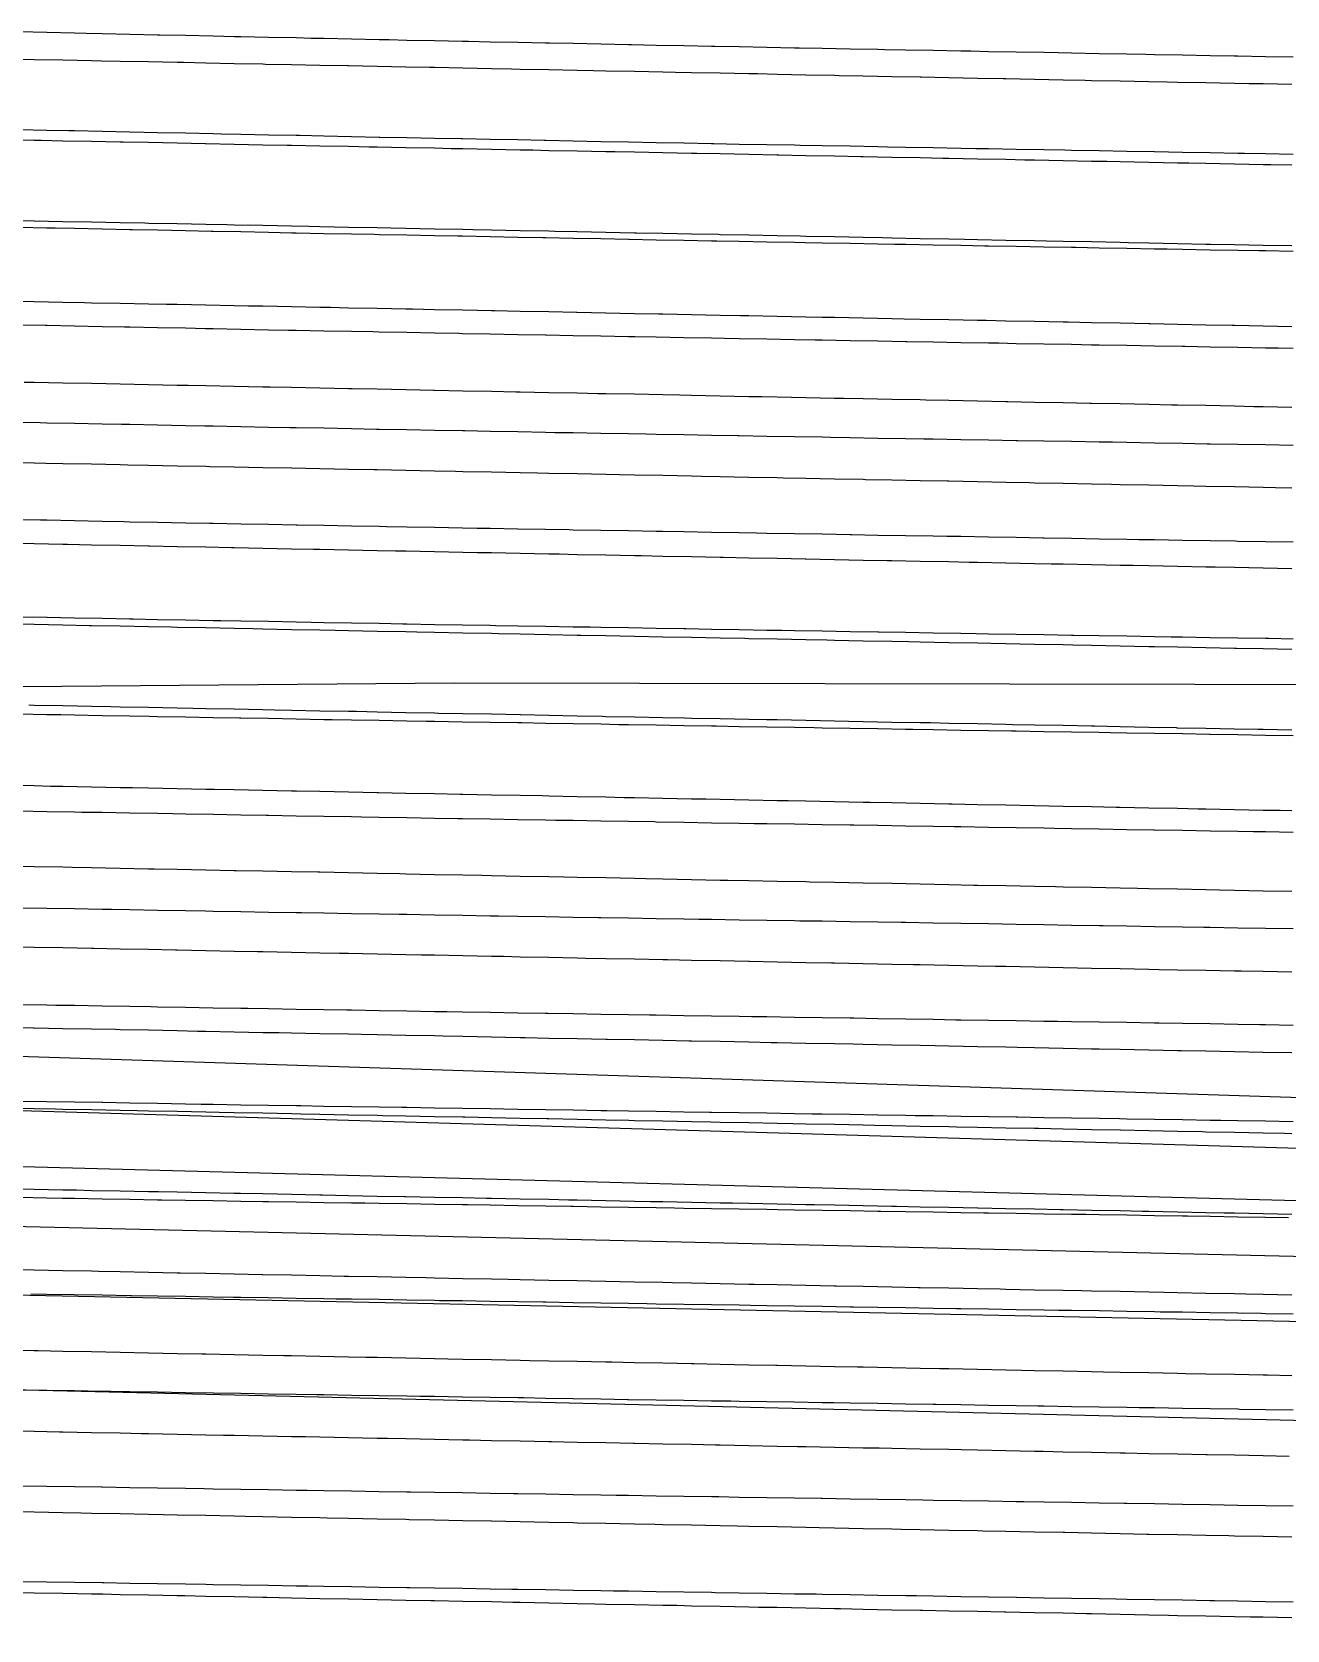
# Model space of a CAD drawing. Header units: metres. Extents: x 0 to 7092, y 40 to 458.
# Drawn here: x 3805.7 to 3900.9, y 40 to 161.3 of the extents above; entities that cross this region are included whole.
import ezdxf

# ---------------------------------------------------------------- set-up
doc = ezdxf.new("R2010")
doc.units = ezdxf.units.M

msp = doc.modelspace()

# ---------------------------------------------------------------- linework, layer by layer
at = {"color": 1}
msp.add_lwpolyline([(3664.7, 110.06), (3719.45, 110.07), (3719.45, 110.07), (3719.45, 110.07), (3719.45, 110.07), (3719.45, 110.07), (3719.45, 110.07), (3781.13, 111.39), (3781.13, 111.39), (3781.13, 111.39), (3781.13, 111.39), (3781.13, 111.39), (3837.75, 111.87), (3837.75, 111.87), (3837.75, 111.87), (3837.75, 111.87), (3837.75, 111.87), (3893.9, 111.77), (3893.9, 111.77), (3893.9, 111.77), (3893.9, 111.77), (3893.9, 111.77), (3948.79, 111.75)], dxfattribs=at)
at = {"layer": 'Contour_Level_10'}
for points in [[(3901.37, 129.89), (3899.27, 129.93), (3897.17, 129.96), (3895.07, 130), (3894.85, 130), (3892.97, 130.04), (3890.86, 130.07), (3888.76, 130.11), (3887.66, 130.13), (3886.66, 130.14), (3884.56, 130.18), (3882.46, 130.22), (3880.49, 130.25), (3880.36, 130.25), (3878.26, 130.29), (3876.16, 130.32), (3874.06, 130.36), (3873.36, 130.37), (3871.95, 130.4), (3869.85, 130.43), (3867.75, 130.47), (3866.26, 130.5), (3865.65, 130.51), (3863.55, 130.54), (3861.45, 130.58), (3859.35, 130.62), (3859.22, 130.62), (3857.25, 130.65), (3855.15, 130.69), (3853.04, 130.73), (3852.25, 130.74), (3850.94, 130.76), (3848.84, 130.8), (3846.74, 130.84), (3845.35, 130.86), (3844.64, 130.88), (3842.54, 130.92), (3840.44, 130.95), (3838.54, 130.99), (3838.34, 130.99), (3836.24, 131.03), (3834.13, 131.07), (3832.03, 131.11), (3831.84, 131.11), (3829.93, 131.15), (3827.83, 131.19), (3825.73, 131.23), (3825.26, 131.23), (3823.63, 131.26), (3821.53, 131.3), (3819.43, 131.35), (3818.8, 131.36), (3817.33, 131.39), (3815.22, 131.43), (3813.12, 131.47), (3812.48, 131.48), (3811.02, 131.51), (3808.92, 131.55), (3806.82, 131.59), (3806.31, 131.6), (3804.72, 131.64)], [(3901.26, 120.53), (3899.09, 120.57), (3896.92, 120.62), (3895.44, 120.65), (3894.75, 120.66), (3892.59, 120.7), (3890.42, 120.75), (3889.22, 120.77), (3888.25, 120.79), (3886.08, 120.83), (3883.91, 120.87), (3883, 120.89), (3881.75, 120.92), (3879.58, 120.96), (3877.41, 121), (3876.79, 121.02), (3875.24, 121.05), (3873.07, 121.09), (3870.91, 121.13), (3870.57, 121.14), (3868.74, 121.17), (3866.57, 121.22), (3864.4, 121.26), (3864.35, 121.26), (3862.23, 121.3), (3860.07, 121.35), (3858.13, 121.38), (3857.9, 121.39), (3855.73, 121.43), (3853.56, 121.47), (3851.91, 121.51), (3851.39, 121.52), (3849.22, 121.56), (3847.06, 121.6), (3845.69, 121.63), (3844.89, 121.65), (3842.72, 121.69), (3840.55, 121.73), (3839.48, 121.75), (3838.38, 121.78), (3836.22, 121.82), (3834.05, 121.86), (3833.26, 121.88), (3831.88, 121.9), (3829.71, 121.95), (3827.54, 121.99), (3827.04, 122), (3825.38, 122.03), (3823.21, 122.08), (3821.04, 122.12), (3820.82, 122.12), (3818.87, 122.16), (3816.7, 122.2), (3814.6, 122.25), (3814.54, 122.25), (3812.37, 122.29), (3810.2, 122.33), (3808.39, 122.37), (3808.03, 122.38), (3805.86, 122.42), (3803.7, 122.46)]]:
    msp.add_lwpolyline(points, dxfattribs=at)
at = {"layer": 'Contour_Level_11'}
for points in [[(3901.37, 122.54), (3899.27, 122.58), (3897.17, 122.61), (3896.97, 122.62), (3895.07, 122.65), (3892.97, 122.68), (3890.86, 122.72), (3889.66, 122.74), (3888.76, 122.75), (3886.66, 122.79), (3884.56, 122.82), (3882.46, 122.86), (3882.37, 122.86), (3880.36, 122.9), (3878.26, 122.93), (3876.16, 122.97), (3875.1, 122.98), (3874.06, 123), (3871.95, 123.04), (3869.85, 123.07), (3867.86, 123.11), (3867.75, 123.11), (3865.65, 123.15), (3863.55, 123.18), (3861.45, 123.22), (3860.66, 123.23), (3859.35, 123.25), (3857.25, 123.29), (3855.15, 123.33), (3853.52, 123.35), (3853.04, 123.36), (3850.94, 123.4), (3848.84, 123.44), (3846.74, 123.47), (3846.45, 123.48), (3844.64, 123.51), (3842.54, 123.55), (3840.44, 123.58), (3839.46, 123.6), (3838.34, 123.62), (3836.24, 123.66), (3834.13, 123.7), (3832.58, 123.72), (3832.03, 123.73), (3829.93, 123.77), (3827.83, 123.81), (3825.81, 123.85), (3825.73, 123.85), (3823.63, 123.89), (3821.53, 123.93), (3819.43, 123.97), (3819.17, 123.97), (3817.33, 124), (3815.22, 124.04), (3813.12, 124.08), (3812.68, 124.09), (3811.02, 124.12), (3808.92, 124.17), (3806.82, 124.21), (3806.34, 124.22), (3804.72, 124.25)], [(3901.26, 114.41), (3899.09, 114.45), (3897.08, 114.49), (3896.92, 114.49), (3894.75, 114.54), (3892.59, 114.58), (3890.86, 114.61), (3890.42, 114.62), (3888.25, 114.66), (3886.08, 114.71), (3884.65, 114.74), (3883.91, 114.75), (3881.75, 114.79), (3879.58, 114.84), (3878.43, 114.86), (3877.41, 114.88), (3875.24, 114.92), (3873.07, 114.96), (3872.21, 114.98), (3870.91, 115.01), (3868.74, 115.05), (3866.57, 115.09), (3865.99, 115.11), (3864.4, 115.14), (3862.23, 115.18), (3860.07, 115.22), (3859.77, 115.23), (3857.9, 115.27), (3855.73, 115.31), (3853.56, 115.35), (3853.55, 115.35), (3851.39, 115.39), (3849.22, 115.44), (3847.34, 115.47), (3847.06, 115.48), (3844.89, 115.52), (3842.72, 115.57), (3841.12, 115.6), (3840.55, 115.61), (3838.38, 115.65), (3836.22, 115.69), (3834.9, 115.72), (3834.05, 115.74), (3831.88, 115.78), (3829.71, 115.82), (3828.68, 115.84), (3827.54, 115.87), (3825.38, 115.91), (3823.21, 115.95), (3822.46, 115.97), (3821.04, 116), (3818.87, 116.04), (3816.7, 116.08), (3816.25, 116.09), (3814.54, 116.12), (3812.37, 116.17), (3810.2, 116.21), (3810.03, 116.21), (3808.03, 116.25), (3805.86, 116.3), (3803.81, 116.34)]]:
    msp.add_lwpolyline(points, dxfattribs=at)
at = {"layer": 'Contour_Level_12'}
for points in [[(3901.37, 115.2), (3899.51, 115.23), (3899.27, 115.23), (3897.17, 115.27), (3895.07, 115.3), (3892.97, 115.34), (3892.11, 115.35), (3890.86, 115.37), (3888.76, 115.41), (3886.66, 115.44), (3884.7, 115.47), (3884.56, 115.48), (3882.46, 115.51), (3880.36, 115.55), (3878.26, 115.58), (3877.31, 115.6), (3876.16, 115.62), (3874.06, 115.65), (3871.95, 115.69), (3869.93, 115.72), (3869.85, 115.72), (3867.75, 115.76), (3865.65, 115.79), (3863.55, 115.83), (3862.59, 115.84), (3861.45, 115.86), (3859.35, 115.9), (3857.25, 115.93), (3855.29, 115.97), (3855.15, 115.97), (3853.04, 116), (3850.94, 116.04), (3848.84, 116.08), (3848.05, 116.09), (3846.74, 116.11), (3844.64, 116.15), (3842.54, 116.18), (3840.88, 116.21), (3840.44, 116.22), (3838.34, 116.26), (3836.24, 116.29), (3834.13, 116.33), (3833.82, 116.34), (3832.03, 116.37), (3829.93, 116.4), (3827.83, 116.44), (3826.86, 116.46), (3825.73, 116.48), (3823.63, 116.52), (3821.53, 116.56), (3820.03, 116.58), (3819.43, 116.59), (3817.33, 116.63), (3815.22, 116.67), (3813.36, 116.71), (3813.12, 116.71), (3811.02, 116.75), (3808.92, 116.79), (3806.84, 116.83), (3806.82, 116.83), (3804.72, 116.87)], [(3901.26, 108.28), (3899.09, 108.33), (3898.72, 108.33), (3896.92, 108.37), (3894.75, 108.41), (3892.59, 108.45), (3892.51, 108.46), (3890.42, 108.5), (3888.25, 108.54), (3886.29, 108.58), (3886.08, 108.58), (3883.91, 108.63), (3881.75, 108.67), (3880.07, 108.7), (3879.58, 108.71), (3877.41, 108.76), (3875.24, 108.8), (3873.85, 108.83), (3873.07, 108.84), (3870.91, 108.88), (3868.74, 108.93), (3867.63, 108.95), (3866.57, 108.97), (3864.4, 109.01), (3862.23, 109.06), (3861.41, 109.07), (3860.07, 109.1), (3857.9, 109.14), (3855.73, 109.18), (3855.2, 109.2), (3853.56, 109.23), (3851.39, 109.27), (3849.22, 109.31), (3848.98, 109.32), (3847.06, 109.36), (3844.89, 109.4), (3842.76, 109.44), (3842.72, 109.44), (3840.55, 109.49), (3838.38, 109.53), (3836.54, 109.56), (3836.22, 109.57), (3834.05, 109.61), (3831.88, 109.66), (3830.32, 109.69), (3829.71, 109.7), (3827.54, 109.74), (3825.38, 109.79), (3824.11, 109.81), (3823.21, 109.83), (3821.04, 109.87), (3818.87, 109.91), (3817.89, 109.93), (3816.7, 109.96), (3814.54, 110), (3812.37, 110.04), (3811.67, 110.06), (3810.2, 110.09), (3808.03, 110.13), (3805.86, 110.17), (3805.45, 110.18)]]:
    msp.add_lwpolyline(points, dxfattribs=at)
at = {"layer": 'Contour_Level_13'}
for points in [[(3901.37, 107.86), (3899.27, 107.89), (3897.17, 107.93), (3895.07, 107.96), (3895.01, 107.96), (3892.97, 108), (3890.86, 108.03), (3888.76, 108.07), (3887.51, 108.09), (3886.66, 108.1), (3884.56, 108.14), (3882.46, 108.17), (3880.36, 108.2), (3880.01, 108.21), (3878.26, 108.24), (3876.16, 108.27), (3874.06, 108.31), (3872.52, 108.33), (3871.95, 108.34), (3869.85, 108.38), (3867.75, 108.41), (3865.65, 108.45), (3865.04, 108.46), (3863.55, 108.48), (3861.45, 108.52), (3859.35, 108.55), (3857.6, 108.58), (3857.25, 108.59), (3855.15, 108.62), (3853.04, 108.66), (3850.94, 108.69), (3850.2, 108.7), (3848.84, 108.73), (3846.74, 108.76), (3844.64, 108.8), (3842.86, 108.83), (3842.54, 108.83), (3840.44, 108.87), (3838.34, 108.9), (3836.24, 108.94), (3835.61, 108.95), (3834.13, 108.97), (3832.03, 109.01), (3829.93, 109.05), (3828.46, 109.07), (3827.83, 109.08), (3825.73, 109.12), (3823.63, 109.16), (3821.53, 109.19), (3821.44, 109.2), (3819.43, 109.23), (3817.33, 109.27), (3815.22, 109.31), (3814.57, 109.32), (3813.12, 109.34), (3811.02, 109.38), (3808.92, 109.42), (3807.87, 109.44), (3806.82, 109.46), (3804.72, 109.5)], [(3901.26, 102.16), (3900.37, 102.18), (3899.09, 102.2), (3896.92, 102.25), (3894.75, 102.29), (3894.15, 102.3), (3892.59, 102.33), (3890.42, 102.37), (3888.25, 102.42), (3887.93, 102.42), (3886.08, 102.46), (3883.91, 102.5), (3881.75, 102.55), (3881.71, 102.55), (3879.58, 102.59), (3877.41, 102.63), (3875.49, 102.67), (3875.24, 102.67), (3873.07, 102.72), (3870.91, 102.76), (3869.27, 102.79), (3868.74, 102.8), (3866.57, 102.85), (3864.4, 102.89), (3863.06, 102.92), (3862.23, 102.93), (3860.07, 102.98), (3857.9, 103.02), (3856.84, 103.04), (3855.73, 103.06), (3853.56, 103.1), (3851.39, 103.15), (3850.62, 103.16), (3849.22, 103.19), (3847.06, 103.23), (3844.89, 103.28), (3844.4, 103.29), (3842.72, 103.32), (3840.55, 103.36), (3838.38, 103.4), (3838.18, 103.41), (3836.22, 103.45), (3834.05, 103.49), (3831.97, 103.53), (3831.88, 103.53), (3829.71, 103.58), (3827.54, 103.62), (3825.75, 103.65), (3825.38, 103.66), (3823.21, 103.7), (3821.04, 103.75), (3819.53, 103.78), (3818.87, 103.79), (3816.7, 103.83), (3814.54, 103.88), (3813.31, 103.9), (3812.37, 103.92), (3810.2, 103.96), (3808.03, 104.01), (3807.09, 104.02), (3805.86, 104.05), (3803.7, 104.09)]]:
    msp.add_lwpolyline(points, dxfattribs=at)
at = {"layer": 'Contour_Level_14'}
for points in [[(3901.37, 100.53), (3899.27, 100.56), (3898.37, 100.58), (3897.17, 100.6), (3895.07, 100.63), (3892.97, 100.66), (3890.86, 100.7), (3890.81, 100.7), (3888.76, 100.73), (3886.66, 100.77), (3884.56, 100.8), (3883.23, 100.82), (3882.46, 100.84), (3880.36, 100.87), (3878.26, 100.9), (3876.16, 100.94), (3875.64, 100.95), (3874.06, 100.97), (3871.95, 101.01), (3869.85, 101.04), (3868.05, 101.07), (3867.75, 101.07), (3865.65, 101.11), (3863.55, 101.14), (3861.45, 101.18), (3860.48, 101.19), (3859.35, 101.21), (3857.25, 101.24), (3855.15, 101.28), (3853.04, 101.31), (3852.93, 101.32), (3850.94, 101.35), (3848.84, 101.38), (3846.74, 101.42), (3845.44, 101.44), (3844.64, 101.45), (3842.54, 101.49), (3840.44, 101.52), (3838.34, 101.56), (3838.01, 101.56), (3836.24, 101.59), (3834.13, 101.63), (3832.03, 101.66), (3830.68, 101.68), (3829.93, 101.7), (3827.83, 101.73), (3825.73, 101.77), (3823.63, 101.8), (3823.46, 101.81), (3821.53, 101.84), (3819.43, 101.88), (3817.33, 101.91), (3816.38, 101.93), (3815.22, 101.95), (3813.12, 101.99), (3811.02, 102.03), (3809.47, 102.05), (3808.92, 102.06), (3806.82, 102.1), (3804.72, 102.14)], [(3901.26, 96.04), (3899.09, 96.08), (3896.92, 96.12), (3895.79, 96.14), (3894.75, 96.16), (3892.59, 96.21), (3890.42, 96.25), (3889.57, 96.27), (3888.25, 96.29), (3886.08, 96.34), (3883.91, 96.38), (3883.35, 96.39), (3881.75, 96.42), (3879.58, 96.47), (3877.41, 96.51), (3877.14, 96.51), (3875.24, 96.55), (3873.07, 96.59), (3870.92, 96.64), (3870.91, 96.64), (3868.74, 96.68), (3866.57, 96.72), (3864.7, 96.76), (3864.4, 96.77), (3862.23, 96.81), (3860.07, 96.85), (3858.48, 96.88), (3857.9, 96.89), (3855.73, 96.94), (3853.56, 96.98), (3852.26, 97.01), (3851.39, 97.02), (3849.22, 97.07), (3847.06, 97.11), (3846.04, 97.13), (3844.89, 97.15), (3842.72, 97.19), (3840.55, 97.24), (3839.83, 97.25), (3838.38, 97.28), (3836.22, 97.32), (3834.05, 97.37), (3833.61, 97.38), (3831.88, 97.41), (3829.71, 97.45), (3827.54, 97.5), (3827.39, 97.5), (3825.38, 97.54), (3823.21, 97.58), (3821.17, 97.62), (3821.04, 97.62), (3818.87, 97.67), (3816.7, 97.71), (3814.95, 97.74), (3814.54, 97.75), (3812.37, 97.8), (3810.2, 97.84), (3808.73, 97.87), (3808.03, 97.88), (3805.86, 97.92), (3803.7, 97.97)]]:
    msp.add_lwpolyline(points, dxfattribs=at)
at = {"layer": 'Contour_Level_15'}
for points in [[(3901.37, 93.2), (3899.27, 93.24), (3897.17, 93.27), (3895.07, 93.3), (3894.59, 93.31), (3892.97, 93.34), (3890.86, 93.37), (3888.76, 93.41), (3886.96, 93.44), (3886.66, 93.44), (3884.56, 93.47), (3882.46, 93.51), (3880.36, 93.54), (3879.3, 93.56), (3878.26, 93.58), (3876.16, 93.61), (3874.06, 93.64), (3871.95, 93.68), (3871.63, 93.68), (3869.85, 93.71), (3867.75, 93.74), (3865.65, 93.78), (3863.95, 93.8), (3863.55, 93.81), (3861.45, 93.85), (3859.35, 93.88), (3857.25, 93.91), (3856.29, 93.93), (3855.15, 93.95), (3853.04, 93.98), (3850.94, 94.01), (3848.84, 94.05), (3848.66, 94.05), (3846.74, 94.08), (3844.64, 94.12), (3842.54, 94.15), (3841.08, 94.17), (3840.44, 94.18), (3838.34, 94.22), (3836.24, 94.25), (3834.13, 94.29), (3833.56, 94.3), (3832.03, 94.32), (3829.93, 94.36), (3827.83, 94.39), (3826.15, 94.42), (3825.73, 94.43), (3823.63, 94.46), (3821.53, 94.5), (3819.43, 94.53), (3818.86, 94.54), (3817.33, 94.57), (3815.22, 94.61), (3813.12, 94.64), (3811.72, 94.67), (3811.02, 94.68), (3808.92, 94.72), (3806.82, 94.75), (3804.77, 94.79)], [(3901.26, 89.91), (3899.09, 89.96), (3897.43, 89.99), (3896.92, 90), (3894.75, 90.04), (3892.59, 90.08), (3891.21, 90.11), (3890.42, 90.13), (3888.25, 90.17), (3886.08, 90.21), (3885, 90.23), (3883.91, 90.26), (3881.75, 90.3), (3879.58, 90.34), (3878.78, 90.36), (3877.41, 90.38), (3875.24, 90.43), (3873.07, 90.47), (3872.56, 90.48), (3870.91, 90.51), (3868.74, 90.56), (3866.57, 90.6), (3866.34, 90.6), (3864.4, 90.64), (3862.23, 90.68), (3860.12, 90.73), (3860.07, 90.73), (3857.9, 90.77), (3855.73, 90.81), (3853.9, 90.85), (3853.56, 90.86), (3851.39, 90.9), (3849.22, 90.94), (3847.69, 90.97), (3847.06, 90.99), (3844.89, 91.03), (3842.72, 91.07), (3841.47, 91.1), (3840.55, 91.11), (3838.38, 91.16), (3836.22, 91.2), (3835.25, 91.22), (3834.05, 91.24), (3831.88, 91.29), (3829.71, 91.33), (3829.03, 91.34), (3827.54, 91.37), (3825.38, 91.41), (3823.21, 91.46), (3822.81, 91.47), (3821.04, 91.5), (3818.87, 91.54), (3816.7, 91.59), (3816.59, 91.59), (3814.54, 91.63), (3812.37, 91.67), (3810.38, 91.71), (3810.2, 91.72), (3808.03, 91.76), (3805.86, 91.8), (3804.16, 91.83)]]:
    msp.add_lwpolyline(points, dxfattribs=at)
at = {"layer": 'Contour_Level_16'}
for points in [[(3901.37, 85.88), (3899.27, 85.92), (3898.84, 85.92), (3897.17, 85.95), (3895.07, 85.99), (3892.97, 86.02), (3891.18, 86.05), (3890.86, 86.05), (3888.76, 86.09), (3886.66, 86.12), (3884.56, 86.15), (3883.49, 86.17), (3882.46, 86.19), (3880.36, 86.22), (3878.26, 86.25), (3876.16, 86.29), (3875.77, 86.29), (3874.06, 86.32), (3871.95, 86.35), (3869.85, 86.39), (3868.03, 86.42), (3867.75, 86.42), (3865.65, 86.46), (3863.55, 86.49), (3861.45, 86.52), (3860.28, 86.54), (3859.35, 86.56), (3857.25, 86.59), (3855.15, 86.62), (3853.04, 86.66), (3852.54, 86.66), (3850.94, 86.69), (3848.84, 86.72), (3846.74, 86.76), (3844.83, 86.79), (3844.64, 86.79), (3842.54, 86.82), (3840.44, 86.86), (3838.34, 86.89), (3837.16, 86.91), (3836.24, 86.92), (3834.13, 86.96), (3832.03, 86.99), (3829.93, 87.03), (3829.57, 87.03), (3827.83, 87.06), (3825.73, 87.1), (3823.63, 87.13), (3822.07, 87.16), (3821.53, 87.17), (3819.43, 87.2), (3817.33, 87.24), (3815.22, 87.27), (3814.71, 87.28), (3813.12, 87.31), (3811.02, 87.34), (3808.92, 87.38), (3807.51, 87.4), (3806.82, 87.41), (3804.72, 87.45)], [(3901.26, 83.79), (3899.09, 83.83), (3899.07, 83.83), (3896.92, 83.87), (3894.75, 83.92), (3892.86, 83.95), (3892.59, 83.96), (3890.42, 84), (3888.25, 84.05), (3886.64, 84.08), (3886.08, 84.09), (3883.91, 84.13), (3881.75, 84.17), (3880.42, 84.2), (3879.58, 84.22), (3877.41, 84.26), (3875.24, 84.3), (3874.2, 84.32), (3873.07, 84.35), (3870.91, 84.39), (3868.74, 84.43), (3867.98, 84.45), (3866.57, 84.48), (3864.4, 84.52), (3862.23, 84.56), (3861.76, 84.57), (3860.07, 84.6), (3857.9, 84.65), (3855.73, 84.69), (3855.55, 84.69), (3853.56, 84.73), (3851.39, 84.78), (3849.33, 84.82), (3849.22, 84.82), (3847.06, 84.86), (3844.89, 84.9), (3843.11, 84.94), (3842.72, 84.95), (3840.55, 84.99), (3838.38, 85.03), (3836.89, 85.06), (3836.22, 85.08), (3834.05, 85.12), (3831.88, 85.16), (3830.67, 85.19), (3829.71, 85.21), (3827.54, 85.25), (3825.38, 85.29), (3824.45, 85.31), (3823.21, 85.33), (3821.04, 85.38), (3818.87, 85.42), (3818.24, 85.43), (3816.7, 85.46), (3814.54, 85.51), (3812.37, 85.55), (3812.02, 85.56), (3810.2, 85.59), (3808.03, 85.63), (3805.86, 85.68), (3805.8, 85.68), (3803.7, 85.72)]]:
    msp.add_lwpolyline(points, dxfattribs=at)
at = {"layer": 'Contour_Level_17'}
for points in [[(3901.37, 78.57), (3899.27, 78.61), (3897.17, 78.64), (3895.89, 78.66), (3895.07, 78.67), (3892.97, 78.71), (3890.86, 78.74), (3888.76, 78.77), (3888.19, 78.78), (3886.66, 78.81), (3884.56, 78.84), (3882.46, 78.88), (3880.45, 78.91), (3880.36, 78.91), (3878.26, 78.94), (3876.16, 78.98), (3874.06, 79.01), (3872.68, 79.03), (3871.95, 79.04), (3869.85, 79.07), (3867.75, 79.11), (3865.65, 79.14), (3864.89, 79.15), (3863.55, 79.17), (3861.45, 79.21), (3859.35, 79.24), (3857.25, 79.27), (3857.09, 79.28), (3855.15, 79.31), (3853.04, 79.34), (3850.94, 79.37), (3849.29, 79.4), (3848.84, 79.41), (3846.74, 79.44), (3844.64, 79.47), (3842.54, 79.51), (3841.5, 79.52), (3840.44, 79.54), (3838.34, 79.57), (3836.24, 79.61), (3834.13, 79.64), (3833.76, 79.65), (3832.03, 79.67), (3829.93, 79.71), (3827.83, 79.74), (3826.09, 79.77), (3825.73, 79.77), (3823.63, 79.81), (3821.53, 79.84), (3819.43, 79.88), (3818.52, 79.89), (3817.33, 79.91), (3815.22, 79.95), (3813.12, 79.98), (3811.07, 80.02), (3811.02, 80.02), (3808.92, 80.05), (3806.82, 80.09), (3804.72, 80.12)], [(3901.26, 77.66), (3900.72, 77.68), (3899.09, 77.71), (3896.92, 77.75), (3894.75, 77.79), (3894.5, 77.8), (3892.59, 77.84), (3890.42, 77.88), (3888.28, 77.92), (3888.25, 77.92), (3886.08, 77.97), (3883.91, 78.01), (3882.06, 78.05), (3881.75, 78.05), (3879.58, 78.09), (3877.41, 78.14), (3875.84, 78.17), (3875.24, 78.18), (3873.07, 78.22), (3870.91, 78.27), (3869.62, 78.29), (3868.74, 78.31), (3866.57, 78.35), (3864.4, 78.39), (3863.41, 78.41), (3862.23, 78.44), (3860.07, 78.48), (3857.9, 78.52), (3857.19, 78.54), (3855.73, 78.57), (3853.56, 78.61), (3851.39, 78.65), (3850.97, 78.66), (3849.22, 78.7), (3847.06, 78.74), (3844.89, 78.78), (3844.75, 78.78), (3842.72, 78.82), (3840.55, 78.87), (3838.53, 78.91), (3838.38, 78.91), (3836.22, 78.95), (3834.05, 79), (3832.31, 79.03), (3831.88, 79.04), (3829.71, 79.08), (3827.54, 79.12), (3826.1, 79.15), (3825.38, 79.17), (3823.21, 79.21), (3821.04, 79.25), (3819.88, 79.28), (3818.87, 79.3), (3816.7, 79.34), (3814.54, 79.38), (3813.66, 79.4), (3812.37, 79.42), (3810.2, 79.47), (3808.03, 79.51), (3807.44, 79.52), (3805.86, 79.55), (3803.7, 79.6)]]:
    msp.add_lwpolyline(points, dxfattribs=at)
at = {"layer": 'Contour_Level_18'}
for points in [[(3901.26, 71.54), (3899.09, 71.58), (3896.92, 71.63), (3896.14, 71.64), (3894.75, 71.67), (3892.59, 71.71), (3890.42, 71.76), (3889.92, 71.77), (3888.25, 71.8), (3886.08, 71.84), (3883.91, 71.88), (3883.7, 71.89), (3881.75, 71.93), (3879.58, 71.97), (3877.48, 72.01), (3877.41, 72.01), (3875.24, 72.06), (3873.07, 72.1), (3871.27, 72.14), (3870.91, 72.14), (3868.74, 72.19), (3866.57, 72.23), (3865.05, 72.26), (3864.4, 72.27), (3862.23, 72.31), (3860.07, 72.36), (3858.83, 72.38), (3857.9, 72.4), (3855.73, 72.44), (3853.56, 72.49), (3852.61, 72.5), (3851.39, 72.53), (3849.22, 72.57), (3847.06, 72.61), (3846.39, 72.63), (3844.89, 72.66), (3842.72, 72.7), (3840.55, 72.74), (3840.17, 72.75), (3838.38, 72.79), (3836.22, 72.83), (3834.05, 72.87), (3833.96, 72.87), (3831.88, 72.91), (3829.71, 72.96), (3827.74, 73), (3827.54, 73), (3825.38, 73.04), (3823.21, 73.09), (3821.52, 73.12), (3821.04, 73.13), (3818.87, 73.17), (3816.7, 73.22), (3815.3, 73.24), (3814.54, 73.26), (3812.37, 73.3), (3810.2, 73.34), (3809.08, 73.37), (3808.03, 73.39), (3805.86, 73.43), (3803.7, 73.47)], [(3901.02, 71.27), (3899.27, 71.3), (3897.17, 71.34), (3895.07, 71.37), (3893.36, 71.4), (3892.97, 71.4), (3890.86, 71.44), (3888.76, 71.47), (3886.66, 71.5), (3885.64, 71.52), (3884.56, 71.54), (3882.46, 71.57), (3880.36, 71.6), (3878.26, 71.64), (3877.89, 71.64), (3876.16, 71.67), (3874.06, 71.7), (3871.95, 71.74), (3870.09, 71.77), (3869.85, 71.77), (3867.75, 71.8), (3865.65, 71.84), (3863.55, 71.87), (3862.27, 71.89), (3861.45, 71.9), (3859.35, 71.93), (3857.25, 71.97), (3855.15, 72), (3854.43, 72.01), (3853.04, 72.03), (3850.94, 72.07), (3848.84, 72.1), (3846.74, 72.13), (3846.58, 72.14), (3844.64, 72.17), (3842.54, 72.2), (3840.44, 72.23), (3838.75, 72.26), (3838.34, 72.26), (3836.24, 72.3), (3834.13, 72.33), (3832.03, 72.36), (3830.94, 72.38), (3829.93, 72.4), (3827.83, 72.43), (3825.73, 72.46), (3823.63, 72.5), (3823.2, 72.5), (3821.53, 72.53), (3819.43, 72.56), (3817.33, 72.6), (3815.55, 72.63), (3815.22, 72.63), (3813.12, 72.67), (3811.02, 72.7), (3808.92, 72.74), (3808.01, 72.75), (3806.82, 72.77), (3804.72, 72.81)]]:
    msp.add_lwpolyline(points, dxfattribs=at)
at = {"layer": 'Contour_Level_19'}
for points in [[(3386.6, 97), (5157.42, 40)], [(3901.26, 65.42), (3899.09, 65.46), (3897.78, 65.49), (3896.92, 65.5), (3894.75, 65.55), (3892.59, 65.59), (3891.56, 65.61), (3890.42, 65.63), (3888.25, 65.68), (3886.08, 65.72), (3885.34, 65.73), (3883.91, 65.76), (3881.75, 65.8), (3879.58, 65.85), (3879.13, 65.86), (3877.41, 65.89), (3875.24, 65.93), (3873.07, 65.98), (3872.91, 65.98), (3870.91, 66.02), (3868.74, 66.06), (3866.69, 66.1), (3866.57, 66.1), (3864.4, 66.15), (3862.23, 66.19), (3860.47, 66.23), (3860.07, 66.23), (3857.9, 66.28), (3855.73, 66.32), (3854.25, 66.35), (3853.56, 66.36), (3851.39, 66.4), (3849.22, 66.45), (3848.03, 66.47), (3847.06, 66.49), (3844.89, 66.53), (3842.72, 66.58), (3841.82, 66.59), (3840.55, 66.62), (3838.38, 66.66), (3836.22, 66.71), (3835.6, 66.72), (3834.05, 66.75), (3831.88, 66.79), (3829.71, 66.83), (3829.38, 66.84), (3827.54, 66.88), (3825.38, 66.92), (3823.21, 66.96), (3823.16, 66.96), (3821.04, 67.01), (3818.87, 67.05), (3816.94, 67.09), (3816.7, 67.09), (3814.54, 67.13), (3812.37, 67.18), (3810.73, 67.21), (3810.2, 67.22), (3808.03, 67.26), (3805.86, 67.31), (3804.51, 67.33)], [(3901.37, 63.97), (3899.27, 64), (3898.94, 64.01), (3897.17, 64.04), (3895.07, 64.07), (3892.97, 64.11), (3891.28, 64.13), (3890.86, 64.14), (3888.76, 64.17), (3886.66, 64.21), (3884.56, 64.24), (3883.58, 64.26), (3882.46, 64.27), (3880.36, 64.31), (3878.26, 64.34), (3876.16, 64.37), (3875.82, 64.38), (3874.06, 64.41), (3871.95, 64.44), (3869.85, 64.47), (3868.02, 64.5), (3867.75, 64.51), (3865.65, 64.54), (3863.55, 64.57), (3861.45, 64.6), (3860.19, 64.62), (3859.35, 64.64), (3857.25, 64.67), (3855.15, 64.7), (3853.04, 64.74), (3852.34, 64.75), (3850.94, 64.77), (3848.84, 64.8), (3846.74, 64.84), (3844.64, 64.87), (3844.47, 64.87), (3842.54, 64.9), (3840.44, 64.93), (3838.34, 64.97), (3836.61, 64.99), (3836.24, 65), (3834.13, 65.03), (3832.03, 65.07), (3829.93, 65.1), (3828.77, 65.12), (3827.83, 65.13), (3825.73, 65.16), (3823.63, 65.2), (3821.53, 65.23), (3820.97, 65.24), (3819.43, 65.26), (3817.33, 65.3), (3815.22, 65.33), (3813.24, 65.36), (3813.12, 65.37), (3811.02, 65.4), (3808.92, 65.43), (3806.82, 65.47), (3805.61, 65.49)]]:
    msp.add_lwpolyline(points, dxfattribs=at)
at = {"layer": 'Contour_Level_20'}
for points in [[(3386.6, 91.76), (5141.49, 40)], [(3901.26, 59.29), (3899.42, 59.33), (3899.09, 59.34), (3896.92, 59.38), (3894.75, 59.42), (3893.2, 59.45), (3892.59, 59.47), (3890.42, 59.51), (3888.25, 59.55), (3886.99, 59.58), (3886.08, 59.59), (3883.91, 59.64), (3881.75, 59.68), (3880.77, 59.7), (3879.58, 59.72), (3877.41, 59.77), (3875.24, 59.81), (3874.55, 59.82), (3873.07, 59.85), (3870.91, 59.89), (3868.74, 59.94), (3868.33, 59.95), (3866.57, 59.98), (3864.4, 60.02), (3862.23, 60.07), (3862.11, 60.07), (3860.07, 60.11), (3857.9, 60.15), (3855.89, 60.19), (3855.73, 60.2), (3853.56, 60.24), (3851.39, 60.28), (3849.68, 60.32), (3849.22, 60.32), (3847.06, 60.37), (3844.89, 60.41), (3843.46, 60.44), (3842.72, 60.45), (3840.55, 60.5), (3838.38, 60.54), (3837.24, 60.56), (3836.22, 60.58), (3834.05, 60.62), (3831.88, 60.67), (3831.02, 60.68), (3829.71, 60.71), (3827.54, 60.75), (3825.38, 60.8), (3824.8, 60.81), (3823.21, 60.84), (3821.04, 60.88), (3818.87, 60.93), (3818.59, 60.93), (3816.7, 60.97), (3814.54, 61.01), (3812.37, 61.05), (3812.37, 61.05), (3810.2, 61.1), (3808.03, 61.14), (3806.15, 61.18), (3805.86, 61.18), (3803.7, 61.23)], [(3901.37, 56.68), (3899.27, 56.71), (3897.31, 56.74), (3897.17, 56.75), (3895.07, 56.78), (3892.97, 56.82), (3890.86, 56.85), (3889.68, 56.87), (3888.76, 56.88), (3886.66, 56.92), (3884.56, 56.95), (3882.46, 56.98), (3882.01, 56.99), (3880.36, 57.02), (3878.26, 57.05), (3876.16, 57.08), (3874.28, 57.11), (3874.06, 57.12), (3871.95, 57.15), (3869.85, 57.18), (3867.75, 57.22), (3866.51, 57.24), (3865.65, 57.25), (3863.55, 57.28), (3861.45, 57.32), (3859.35, 57.35), (3858.7, 57.36), (3857.25, 57.38), (3855.15, 57.42), (3853.04, 57.45), (3850.94, 57.48), (3850.87, 57.48), (3848.84, 57.52), (3846.74, 57.55), (3844.64, 57.58), (3843.01, 57.61), (3842.54, 57.61), (3840.44, 57.65), (3838.34, 57.68), (3836.24, 57.71), (3835.15, 57.73), (3834.13, 57.75), (3832.03, 57.78), (3829.93, 57.81), (3827.83, 57.84), (3827.29, 57.85), (3825.73, 57.88), (3823.63, 57.91), (3821.53, 57.94), (3819.47, 57.98), (3819.43, 57.98), (3817.33, 58.01), (3815.22, 58.04), (3813.12, 58.08), (3811.68, 58.1), (3811.02, 58.11), (3808.92, 58.14), (3806.82, 58.18), (3804.72, 58.21)]]:
    msp.add_lwpolyline(points, dxfattribs=at)
at = {"layer": 'Contour_Level_21'}
for points in [[(2418.3, 91.48), (4565.81, 40)], [(3386.6, 86.31), (5126, 40)], [(3901.06, 53.17), (3899.09, 53.21), (3896.92, 53.26), (3894.85, 53.3), (3894.75, 53.3), (3892.59, 53.34), (3890.42, 53.38), (3888.63, 53.42), (3888.25, 53.43), (3886.08, 53.47), (3883.91, 53.51), (3882.41, 53.54), (3881.75, 53.56), (3879.58, 53.6), (3877.41, 53.64), (3876.19, 53.67), (3875.24, 53.69), (3873.07, 53.73), (3870.91, 53.77), (3869.97, 53.79), (3868.74, 53.81), (3866.57, 53.86), (3864.4, 53.9), (3863.76, 53.91), (3862.23, 53.94), (3860.07, 53.99), (3857.9, 54.03), (3857.54, 54.04), (3855.73, 54.07), (3853.56, 54.11), (3851.39, 54.16), (3851.32, 54.16), (3849.22, 54.2), (3847.06, 54.24), (3845.1, 54.28), (3844.89, 54.29), (3842.72, 54.33), (3840.55, 54.37), (3838.88, 54.41), (3838.38, 54.42), (3836.22, 54.46), (3834.05, 54.5), (3832.66, 54.53), (3831.88, 54.54), (3829.71, 54.59), (3827.54, 54.63), (3826.45, 54.65), (3825.38, 54.67), (3823.21, 54.72), (3821.04, 54.76), (3820.23, 54.77), (3818.87, 54.8), (3816.7, 54.84), (3814.54, 54.89), (3814.01, 54.9), (3812.37, 54.93), (3810.2, 54.97), (3808.03, 55.02), (3807.79, 55.02), (3805.86, 55.06), (3803.7, 55.1)], [(3901.37, 49.39), (3899.27, 49.43), (3897.17, 49.46), (3896.14, 49.48), (3895.07, 49.5), (3892.97, 49.53), (3890.86, 49.57), (3888.76, 49.6), (3888.56, 49.6), (3886.66, 49.63), (3884.56, 49.67), (3882.46, 49.7), (3880.94, 49.73), (3880.36, 49.74), (3878.26, 49.77), (3876.16, 49.8), (3874.06, 49.84), (3873.27, 49.85), (3871.95, 49.87), (3869.85, 49.9), (3867.75, 49.94), (3865.65, 49.97), (3865.56, 49.97), (3863.55, 50), (3861.45, 50.04), (3859.35, 50.07), (3857.81, 50.1), (3857.25, 50.1), (3855.15, 50.14), (3853.04, 50.17), (3850.94, 50.2), (3850.02, 50.22), (3848.84, 50.24), (3846.74, 50.27), (3844.64, 50.3), (3842.54, 50.34), (3842.22, 50.34), (3840.44, 50.37), (3838.34, 50.4), (3836.24, 50.44), (3834.4, 50.47), (3834.13, 50.47), (3832.03, 50.5), (3829.93, 50.54), (3827.83, 50.57), (3826.57, 50.59), (3825.73, 50.6), (3823.63, 50.63), (3821.53, 50.67), (3819.43, 50.7), (3818.76, 50.71), (3817.33, 50.73), (3815.22, 50.77), (3813.12, 50.8), (3811.02, 50.83), (3810.96, 50.83), (3808.92, 50.87), (3806.82, 50.9), (3804.72, 50.93)]]:
    msp.add_lwpolyline(points, dxfattribs=at)
at = {"layer": 'Contour_Level_22'}
for points in [[(3386.6, 80.45), (5110.37, 40)], [(3901.26, 47.05), (3899.09, 47.09), (3896.92, 47.13), (3896.49, 47.14), (3894.75, 47.18), (3892.59, 47.22), (3890.42, 47.26), (3890.27, 47.26), (3888.25, 47.3), (3886.08, 47.35), (3884.05, 47.39), (3883.91, 47.39), (3881.75, 47.43), (3879.58, 47.48), (3877.83, 47.51), (3877.41, 47.52), (3875.24, 47.56), (3873.07, 47.6), (3871.62, 47.63), (3870.91, 47.65), (3868.74, 47.69), (3866.57, 47.73), (3865.4, 47.76), (3864.4, 47.78), (3862.23, 47.82), (3860.07, 47.86), (3859.18, 47.88), (3857.9, 47.91), (3855.73, 47.95), (3853.56, 47.99), (3852.96, 48), (3851.39, 48.03), (3849.22, 48.08), (3847.06, 48.12), (3846.74, 48.13), (3844.89, 48.16), (3842.72, 48.21), (3840.55, 48.25), (3840.52, 48.25), (3838.38, 48.29), (3836.22, 48.33), (3834.31, 48.37), (3834.05, 48.38), (3831.88, 48.42), (3829.71, 48.46), (3828.09, 48.5), (3827.54, 48.51), (3825.38, 48.55), (3823.21, 48.59), (3821.87, 48.62), (3821.04, 48.64), (3818.87, 48.68), (3816.7, 48.72), (3815.65, 48.74), (3814.54, 48.76), (3812.37, 48.81), (3810.2, 48.85), (3809.43, 48.86), (3808.03, 48.89), (3805.86, 48.94), (3803.7, 48.98)], [(3901.37, 42.12), (3899.27, 42.15), (3897.17, 42.19), (3895.41, 42.22), (3895.07, 42.22), (3892.97, 42.26), (3890.86, 42.29), (3888.76, 42.33), (3887.92, 42.34), (3886.66, 42.36), (3884.56, 42.39), (3882.46, 42.43), (3880.38, 42.46), (3880.36, 42.46), (3878.26, 42.5), (3876.16, 42.53), (3874.06, 42.57), (3872.8, 42.59), (3871.95, 42.6), (3869.85, 42.63), (3867.75, 42.67), (3865.65, 42.7), (3865.17, 42.71), (3863.55, 42.73), (3861.45, 42.77), (3859.35, 42.8), (3857.51, 42.83), (3857.25, 42.84), (3855.15, 42.87), (3853.04, 42.9), (3850.94, 42.94), (3849.82, 42.95), (3848.84, 42.97), (3846.74, 43), (3844.64, 43.04), (3842.54, 43.07), (3842.1, 43.08), (3840.44, 43.1), (3838.34, 43.14), (3836.24, 43.17), (3834.36, 43.2), (3834.13, 43.2), (3832.03, 43.24), (3829.93, 43.27), (3827.83, 43.31), (3826.62, 43.32), (3825.73, 43.34), (3823.63, 43.37), (3821.53, 43.41), (3819.43, 43.44), (3818.87, 43.45), (3817.33, 43.47), (3815.22, 43.51), (3813.12, 43.54), (3811.13, 43.57), (3811.02, 43.57), (3808.92, 43.61), (3806.82, 43.64), (3804.72, 43.67)]]:
    msp.add_lwpolyline(points, dxfattribs=at)
at = {"layer": 'Contour_Level_23'}
for points in [[(3386.6, 74.05), (5037.4, 40)], [(3901.26, 40.92), (3899.09, 40.97), (3898.13, 40.98), (3896.92, 41.01), (3894.75, 41.05), (3892.59, 41.09), (3891.91, 41.11), (3890.42, 41.14), (3888.25, 41.18), (3886.08, 41.22), (3885.69, 41.23), (3883.91, 41.27), (3881.75, 41.31), (3879.58, 41.35), (3879.48, 41.35), (3877.41, 41.4), (3875.24, 41.44), (3873.26, 41.48), (3873.07, 41.48), (3870.91, 41.52), (3868.74, 41.57), (3867.04, 41.6), (3866.57, 41.61), (3864.4, 41.65), (3862.23, 41.7), (3860.82, 41.72), (3860.07, 41.74), (3857.9, 41.78), (3855.73, 41.82), (3854.6, 41.85), (3853.56, 41.87), (3851.39, 41.91), (3849.22, 41.95), (3848.38, 41.97), (3847.06, 42), (3844.89, 42.04), (3842.72, 42.08), (3842.17, 42.09), (3840.55, 42.13), (3838.38, 42.17), (3836.22, 42.21), (3835.95, 42.22), (3834.05, 42.25), (3831.88, 42.3), (3829.73, 42.34), (3829.71, 42.34), (3827.54, 42.38), (3825.38, 42.43), (3823.51, 42.46), (3823.21, 42.47), (3821.04, 42.51), (3818.87, 42.55), (3817.29, 42.59), (3816.7, 42.6), (3814.54, 42.64), (3812.37, 42.68), (3811.07, 42.71), (3810.2, 42.73), (3808.03, 42.77), (3805.86, 42.81), (3804.86, 42.83)]]:
    msp.add_lwpolyline(points, dxfattribs=at)
at = {"layer": 'Contour_Level_4'}
msp.add_lwpolyline([(3901.26, 157.27), (3899.09, 157.32), (3898.03, 157.34), (3896.92, 157.36), (3894.75, 157.4), (3892.59, 157.44), (3891.81, 157.46), (3890.42, 157.49), (3888.25, 157.53), (3886.08, 157.57), (3885.59, 157.58), (3883.91, 157.62), (3881.75, 157.66), (3879.58, 157.7), (3879.37, 157.71), (3877.41, 157.74), (3875.24, 157.79), (3873.15, 157.83), (3873.07, 157.83), (3870.91, 157.87), (3868.74, 157.92), (3866.93, 157.95), (3866.57, 157.96), (3864.4, 158), (3862.23, 158.05), (3860.72, 158.08), (3860.07, 158.09), (3857.9, 158.13), (3855.73, 158.17), (3854.5, 158.2), (3853.56, 158.22), (3851.39, 158.26), (3849.22, 158.3), (3848.28, 158.32), (3847.06, 158.35), (3844.89, 158.39), (3842.72, 158.43), (3842.06, 158.44), (3840.55, 158.47), (3838.38, 158.52), (3836.22, 158.56), (3835.84, 158.57), (3834.05, 158.6), (3831.88, 158.65), (3829.71, 158.69), (3829.63, 158.69), (3827.54, 158.73), (3825.38, 158.77), (3823.41, 158.81), (3823.21, 158.82), (3821.04, 158.86), (3818.87, 158.9), (3817.19, 158.94), (3816.7, 158.95), (3814.54, 158.99), (3812.37, 159.03), (3810.97, 159.06), (3810.2, 159.08), (3808.03, 159.12), (3805.86, 159.16), (3804.75, 159.18)], dxfattribs=at)
at = {"layer": 'Contour_Level_5'}
msp.add_lwpolyline([(3901.26, 151.15), (3899.67, 151.18), (3899.09, 151.19), (3896.92, 151.23), (3894.75, 151.28), (3893.45, 151.3), (3892.59, 151.32), (3890.42, 151.36), (3888.25, 151.41), (3887.23, 151.43), (3886.08, 151.45), (3883.91, 151.49), (3881.75, 151.54), (3881.01, 151.55), (3879.58, 151.58), (3877.41, 151.62), (3875.24, 151.66), (3874.79, 151.67), (3873.07, 151.71), (3870.91, 151.75), (3868.74, 151.79), (3868.58, 151.8), (3866.57, 151.84), (3864.4, 151.88), (3862.36, 151.92), (3862.23, 151.92), (3860.07, 151.96), (3857.9, 152.01), (3856.14, 152.04), (3855.73, 152.05), (3853.56, 152.09), (3851.39, 152.14), (3849.92, 152.17), (3849.22, 152.18), (3847.06, 152.22), (3844.89, 152.26), (3843.7, 152.29), (3842.72, 152.31), (3840.55, 152.35), (3838.38, 152.39), (3837.49, 152.41), (3836.22, 152.44), (3834.05, 152.48), (3831.88, 152.52), (3831.27, 152.53), (3829.71, 152.57), (3827.54, 152.61), (3825.38, 152.65), (3825.05, 152.66), (3823.21, 152.69), (3821.04, 152.74), (3818.87, 152.78), (3818.83, 152.78), (3816.7, 152.82), (3814.54, 152.87), (3812.61, 152.9), (3812.37, 152.91), (3810.2, 152.95), (3808.03, 152.99), (3806.39, 153.03), (3805.86, 153.04), (3803.7, 153.08)], dxfattribs=at)
at = {"layer": 'Contour_Level_6'}
for points in [[(3901.37, 159.35), (3899.27, 159.39), (3897.17, 159.42), (3896.88, 159.43), (3895.07, 159.46), (3892.97, 159.5), (3890.86, 159.54), (3890.18, 159.55), (3888.76, 159.58), (3886.66, 159.62), (3884.56, 159.66), (3883.53, 159.68), (3882.46, 159.7), (3880.36, 159.73), (3878.26, 159.77), (3876.92, 159.8), (3876.16, 159.81), (3874.06, 159.85), (3871.95, 159.89), (3870.38, 159.92), (3869.85, 159.93), (3867.75, 159.97), (3865.65, 160.01), (3863.9, 160.05), (3863.55, 160.05), (3861.45, 160.09), (3859.35, 160.13), (3857.5, 160.17), (3857.25, 160.17), (3855.15, 160.21), (3853.04, 160.25), (3851.18, 160.29), (3850.94, 160.3), (3848.84, 160.34), (3846.74, 160.38), (3844.95, 160.41), (3844.64, 160.42), (3842.54, 160.46), (3840.44, 160.5), (3838.82, 160.54), (3838.34, 160.55), (3836.24, 160.59), (3834.13, 160.63), (3832.79, 160.66), (3832.03, 160.68), (3829.93, 160.72), (3827.83, 160.76), (3826.86, 160.78), (3825.73, 160.81), (3823.63, 160.85), (3821.53, 160.9), (3821.06, 160.91), (3819.43, 160.94), (3817.33, 160.99), (3815.37, 161.03), (3815.22, 161.03), (3813.12, 161.08), (3811.02, 161.13), (3809.8, 161.15), (3808.92, 161.17), (3806.82, 161.22), (3804.72, 161.27)], [(3901.26, 145.03), (3899.09, 145.07), (3896.92, 145.11), (3895.09, 145.15), (3894.75, 145.15), (3892.59, 145.2), (3890.42, 145.24), (3888.87, 145.27), (3888.25, 145.28), (3886.08, 145.33), (3883.91, 145.37), (3882.66, 145.39), (3881.75, 145.41), (3879.58, 145.45), (3877.41, 145.5), (3876.44, 145.52), (3875.24, 145.54), (3873.07, 145.58), (3870.91, 145.63), (3870.22, 145.64), (3868.74, 145.67), (3866.57, 145.71), (3864.4, 145.75), (3864, 145.76), (3862.23, 145.8), (3860.07, 145.84), (3857.9, 145.88), (3857.78, 145.89), (3855.73, 145.93), (3853.56, 145.97), (3851.56, 146.01), (3851.39, 146.01), (3849.22, 146.06), (3847.06, 146.1), (3845.35, 146.13), (3844.89, 146.14), (3842.72, 146.18), (3840.55, 146.23), (3839.13, 146.26), (3838.38, 146.27), (3836.22, 146.31), (3834.05, 146.36), (3832.91, 146.38), (3831.88, 146.4), (3829.71, 146.44), (3827.54, 146.48), (3826.69, 146.5), (3825.38, 146.53), (3823.21, 146.57), (3821.04, 146.61), (3820.47, 146.62), (3818.87, 146.66), (3816.7, 146.7), (3814.54, 146.74), (3814.25, 146.75), (3812.37, 146.79), (3810.2, 146.83), (3808.04, 146.87), (3808.03, 146.87), (3805.86, 146.91), (3803.7, 146.96)]]:
    msp.add_lwpolyline(points, dxfattribs=at)
at = {"layer": 'Contour_Level_7'}
for points in [[(3901.37, 151.98), (3899.27, 152.01), (3897.67, 152.04), (3897.17, 152.05), (3895.07, 152.09), (3892.97, 152.13), (3890.86, 152.16), (3890.83, 152.17), (3888.76, 152.2), (3886.66, 152.24), (3884.56, 152.28), (3884.04, 152.29), (3882.46, 152.32), (3880.36, 152.36), (3878.26, 152.39), (3877.3, 152.41), (3876.16, 152.43), (3874.06, 152.47), (3871.95, 152.51), (3870.6, 152.53), (3869.85, 152.55), (3867.75, 152.59), (3865.65, 152.63), (3863.97, 152.66), (3863.55, 152.67), (3861.45, 152.7), (3859.35, 152.74), (3857.42, 152.78), (3857.25, 152.78), (3855.15, 152.82), (3853.04, 152.86), (3850.94, 152.9), (3850.94, 152.9), (3848.84, 152.94), (3846.74, 152.98), (3844.64, 153.03), (3844.55, 153.03), (3842.54, 153.07), (3840.44, 153.11), (3838.34, 153.15), (3838.26, 153.15), (3836.24, 153.19), (3834.13, 153.23), (3832.07, 153.27), (3832.03, 153.27), (3829.93, 153.32), (3827.83, 153.36), (3825.99, 153.4), (3825.73, 153.4), (3823.63, 153.44), (3821.53, 153.49), (3820.04, 153.52), (3819.43, 153.53), (3817.33, 153.58), (3815.22, 153.62), (3814.2, 153.64), (3813.12, 153.67), (3811.02, 153.71), (3808.92, 153.76), (3808.49, 153.77), (3806.82, 153.8), (3804.72, 153.85)], [(3901.26, 138.9), (3899.09, 138.94), (3896.92, 138.99), (3896.73, 138.99), (3894.75, 139.03), (3892.59, 139.07), (3890.52, 139.11), (3890.42, 139.12), (3888.25, 139.16), (3886.08, 139.2), (3884.3, 139.24), (3883.91, 139.24), (3881.75, 139.29), (3879.58, 139.33), (3878.08, 139.36), (3877.41, 139.37), (3875.24, 139.42), (3873.07, 139.46), (3871.86, 139.48), (3870.91, 139.5), (3868.74, 139.55), (3866.57, 139.59), (3865.64, 139.61), (3864.4, 139.63), (3862.23, 139.67), (3860.07, 139.72), (3859.42, 139.73), (3857.9, 139.76), (3855.73, 139.8), (3853.56, 139.85), (3853.21, 139.85), (3851.39, 139.89), (3849.22, 139.93), (3847.06, 139.97), (3846.99, 139.98), (3844.89, 140.02), (3842.72, 140.06), (3840.77, 140.1), (3840.55, 140.1), (3838.38, 140.15), (3836.22, 140.19), (3834.55, 140.22), (3834.05, 140.23), (3831.88, 140.28), (3829.71, 140.32), (3828.33, 140.35), (3827.54, 140.36), (3825.38, 140.4), (3823.21, 140.45), (3822.11, 140.47), (3821.04, 140.49), (3818.87, 140.53), (3816.7, 140.58), (3815.9, 140.59), (3814.54, 140.62), (3812.37, 140.66), (3810.2, 140.7), (3809.68, 140.71), (3808.03, 140.75), (3805.86, 140.79), (3803.7, 140.83)]]:
    msp.add_lwpolyline(points, dxfattribs=at)
at = {"layer": 'Contour_Level_8'}
for points in [[(3901.37, 144.61), (3899.27, 144.65), (3898.77, 144.65), (3897.17, 144.68), (3895.07, 144.72), (3892.97, 144.76), (3891.81, 144.78), (3890.86, 144.79), (3888.76, 144.83), (3886.66, 144.87), (3884.88, 144.9), (3884.56, 144.91), (3882.46, 144.94), (3880.36, 144.98), (3878.26, 145.02), (3877.99, 145.02), (3876.16, 145.06), (3874.06, 145.09), (3871.95, 145.13), (3871.15, 145.15), (3869.85, 145.17), (3867.75, 145.21), (3865.65, 145.25), (3864.36, 145.27), (3863.55, 145.29), (3861.45, 145.32), (3859.35, 145.36), (3857.65, 145.39), (3857.25, 145.4), (3855.15, 145.44), (3853.04, 145.48), (3851, 145.52), (3850.94, 145.52), (3848.84, 145.56), (3846.74, 145.6), (3844.64, 145.64), (3844.45, 145.64), (3842.54, 145.68), (3840.44, 145.72), (3838.34, 145.76), (3837.99, 145.76), (3836.24, 145.8), (3834.13, 145.84), (3832.03, 145.88), (3831.64, 145.89), (3829.93, 145.92), (3827.83, 145.96), (3825.73, 146), (3825.4, 146.01), (3823.63, 146.04), (3821.53, 146.09), (3819.43, 146.13), (3819.28, 146.13), (3817.33, 146.17), (3815.22, 146.22), (3813.3, 146.26), (3813.12, 146.26), (3811.02, 146.3), (3808.92, 146.35), (3807.44, 146.38), (3806.82, 146.39), (3804.72, 146.44)], [(3901.26, 132.78), (3899.09, 132.82), (3898.38, 132.83), (3896.92, 132.86), (3894.75, 132.91), (3892.59, 132.95), (3892.16, 132.96), (3890.42, 132.99), (3888.25, 133.04), (3886.08, 133.08), (3885.94, 133.08), (3883.91, 133.12), (3881.75, 133.16), (3879.72, 133.2), (3879.58, 133.21), (3877.41, 133.25), (3875.24, 133.29), (3873.5, 133.33), (3873.07, 133.34), (3870.91, 133.38), (3868.74, 133.42), (3867.28, 133.45), (3866.57, 133.46), (3864.4, 133.51), (3862.23, 133.55), (3861.07, 133.57), (3860.07, 133.59), (3857.9, 133.64), (3855.73, 133.68), (3854.85, 133.7), (3853.56, 133.72), (3851.39, 133.77), (3849.22, 133.81), (3848.63, 133.82), (3847.06, 133.85), (3844.89, 133.89), (3842.72, 133.94), (3842.41, 133.94), (3840.55, 133.98), (3838.38, 134.02), (3836.22, 134.07), (3836.19, 134.07), (3834.05, 134.11), (3831.88, 134.15), (3829.97, 134.19), (3829.71, 134.19), (3827.54, 134.24), (3825.38, 134.28), (3823.76, 134.31), (3823.21, 134.32), (3821.04, 134.37), (3818.87, 134.41), (3817.54, 134.44), (3816.7, 134.45), (3814.54, 134.49), (3812.37, 134.54), (3811.32, 134.56), (3810.2, 134.58), (3808.03, 134.62), (3805.86, 134.67), (3805.1, 134.68)]]:
    msp.add_lwpolyline(points, dxfattribs=at)
at = {"layer": 'Contour_Level_9'}
for points in [[(3901.37, 137.25), (3900.22, 137.27), (3899.27, 137.28), (3897.17, 137.32), (3895.07, 137.36), (3893.14, 137.39), (3892.97, 137.39), (3890.86, 137.43), (3888.76, 137.47), (3886.66, 137.5), (3886.08, 137.51), (3884.56, 137.54), (3882.46, 137.58), (3880.36, 137.61), (3879.04, 137.64), (3878.26, 137.65), (3876.16, 137.69), (3874.06, 137.72), (3872.05, 137.76), (3871.95, 137.76), (3869.85, 137.8), (3867.75, 137.84), (3865.65, 137.87), (3865.11, 137.88), (3863.55, 137.91), (3861.45, 137.95), (3859.35, 137.99), (3858.23, 138.01), (3857.25, 138.02), (3855.15, 138.06), (3853.04, 138.1), (3851.42, 138.13), (3850.94, 138.14), (3848.84, 138.18), (3846.74, 138.21), (3844.7, 138.25), (3844.64, 138.25), (3842.54, 138.29), (3840.44, 138.33), (3838.34, 138.37), (3838.07, 138.38), (3836.24, 138.41), (3834.13, 138.45), (3832.03, 138.49), (3831.55, 138.5), (3829.93, 138.53), (3827.83, 138.57), (3825.73, 138.61), (3825.14, 138.62), (3823.63, 138.65), (3821.53, 138.69), (3819.43, 138.73), (3818.85, 138.74), (3817.33, 138.78), (3815.22, 138.82), (3813.12, 138.86), (3812.7, 138.87), (3811.02, 138.9), (3808.92, 138.94), (3806.82, 138.99), (3806.69, 138.99), (3804.72, 139.03)], [(3901.26, 126.65), (3900.02, 126.68), (3899.09, 126.7), (3896.92, 126.74), (3894.75, 126.78), (3893.8, 126.8), (3892.59, 126.83), (3890.42, 126.87), (3888.25, 126.91), (3887.58, 126.92), (3886.08, 126.95), (3883.91, 127), (3881.75, 127.04), (3881.36, 127.05), (3879.58, 127.08), (3877.41, 127.13), (3875.24, 127.17), (3875.14, 127.17), (3873.07, 127.21), (3870.91, 127.26), (3868.93, 127.29), (3868.74, 127.3), (3866.57, 127.34), (3864.4, 127.38), (3862.71, 127.42), (3862.23, 127.43), (3860.07, 127.47), (3857.9, 127.51), (3856.49, 127.54), (3855.73, 127.56), (3853.56, 127.6), (3851.39, 127.64), (3850.27, 127.66), (3849.22, 127.68), (3847.06, 127.73), (3844.89, 127.77), (3844.05, 127.79), (3842.72, 127.81), (3840.55, 127.86), (3838.38, 127.9), (3837.83, 127.91), (3836.22, 127.94), (3834.05, 127.98), (3831.88, 128.03), (3831.62, 128.03), (3829.71, 128.07), (3827.54, 128.11), (3825.4, 128.16), (3825.38, 128.16), (3823.21, 128.2), (3821.04, 128.24), (3819.18, 128.28), (3818.87, 128.29), (3816.7, 128.33), (3814.54, 128.37), (3812.96, 128.4), (3812.37, 128.41), (3810.2, 128.46), (3808.03, 128.5), (3806.74, 128.53), (3805.86, 128.54), (3803.7, 128.59)]]:
    msp.add_lwpolyline(points, dxfattribs=at)

doc.saveas('drawing.dxf')
